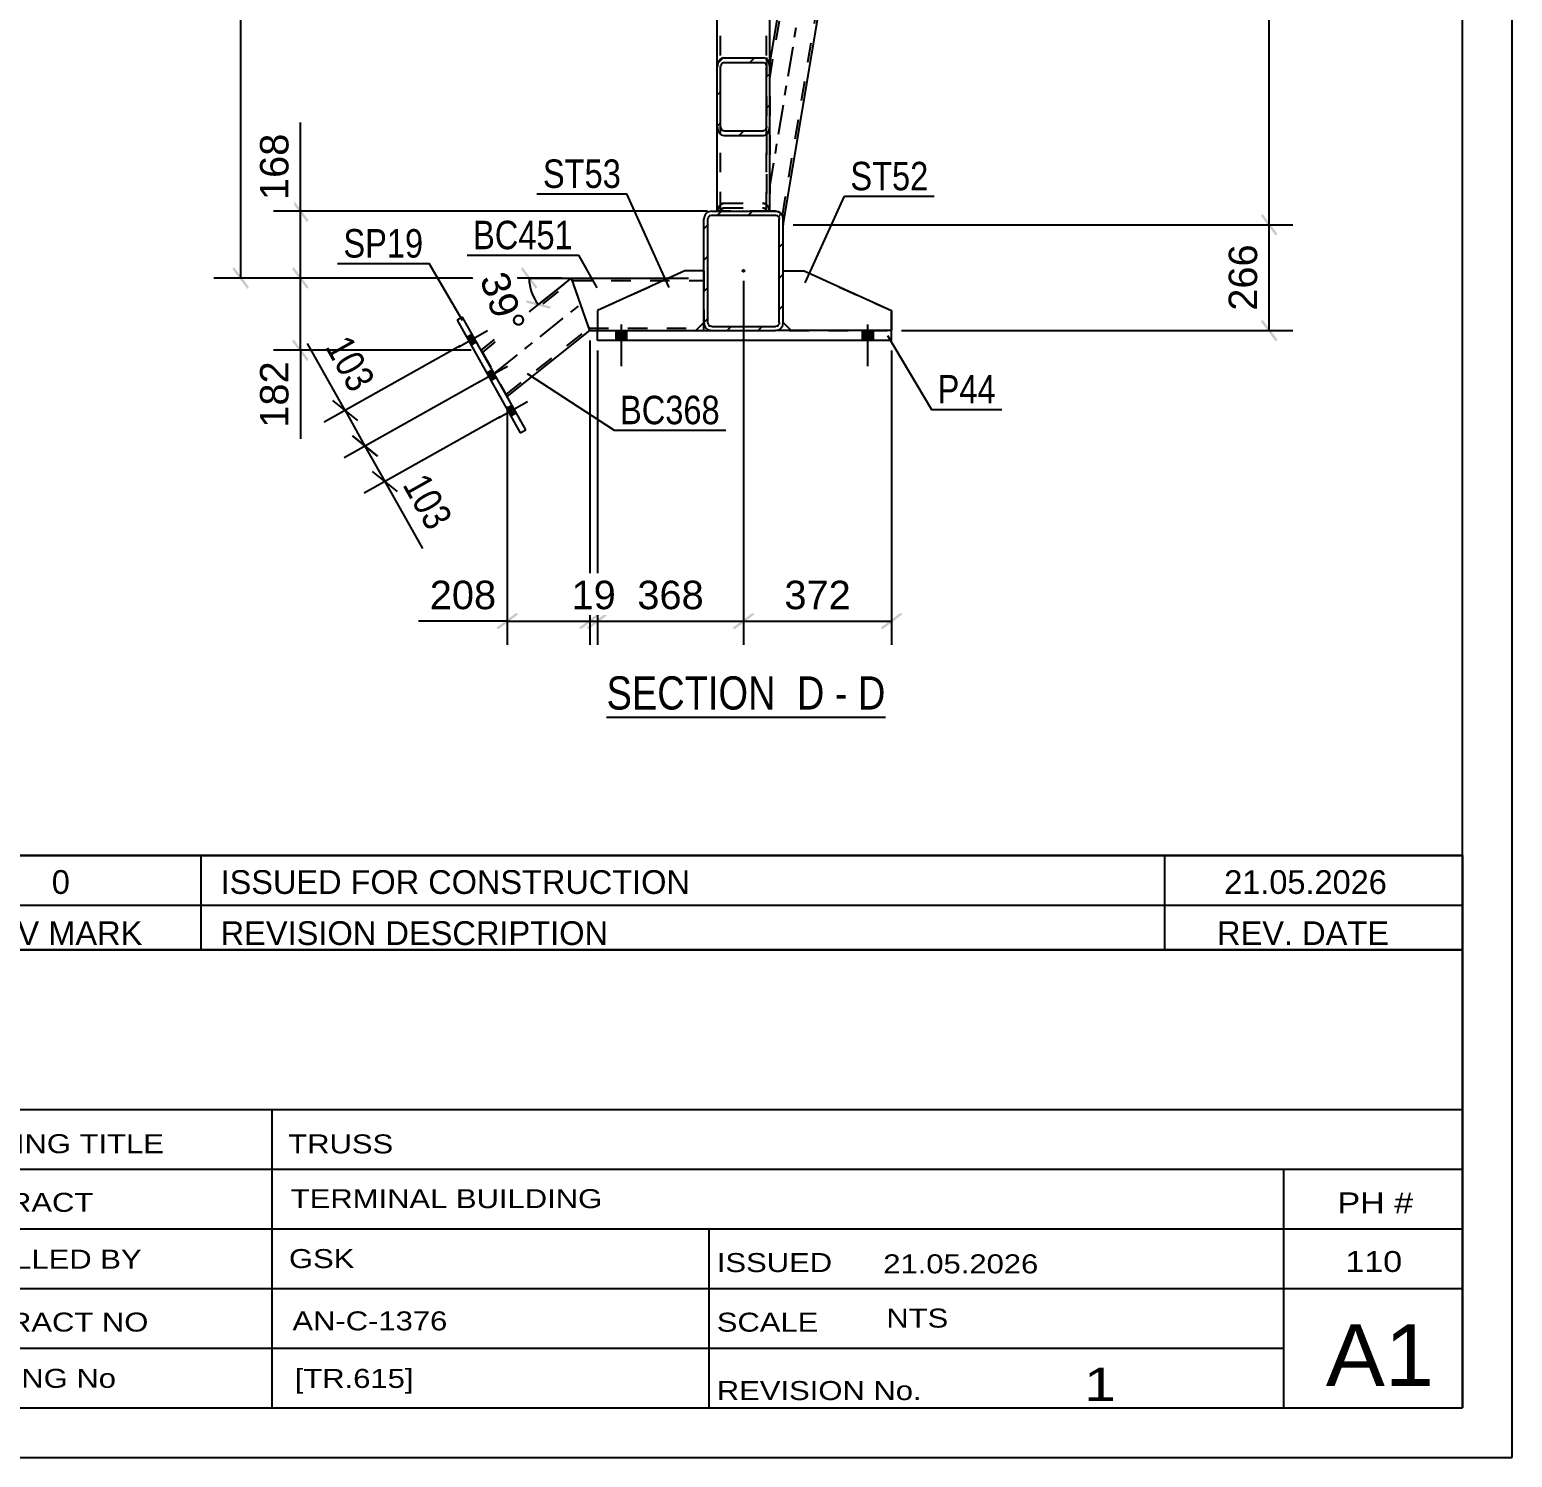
# Model space of a CAD drawing. Header units: millimetres. Extents: x -92 to 749, y -446 to 148.
# Drawn here: x 599.9 to 749.1, y -445.9 to -302.2 of the extents above; entities that cross this region are included whole.
import ezdxf

# ---------------------------------------------------------------- set-up
doc = ezdxf.new("R2010")
doc.units = ezdxf.units.MM
doc.linetypes.add('DXK_LINE_DOT2', pattern=[3.9198, 1.9599, -1.9599])
doc.linetypes.add('DXK_LINE_DOT3', pattern=[5.9187, 2.979, -0.9799, 0.9799, -0.9799])
doc.styles.add('Arial', font='ARIAL.TTF', dxfattribs={"height": 0.2})
doc.styles.add('Arial Narrow', font='ARIALN.TTF', dxfattribs={"height": 0.2})

# ---------------------------------------------------------------- blocks, each defined once
blk = doc.blocks.new('Unknown-122567614-1163')
at = {"color": 5, "linetype": 'Continuous'}
for p, q in [((749.14, -445.88), (749.14, 148.12)), ((744.14, -440.88), (744.14, 143.12)), ((-86.86, -440.88), (744.14, -440.88)), ((-91.86, -445.88), (749.14, -445.88))]:
    blk.add_line(p, q, dxfattribs=at)
blk = doc.blocks.new('Unknown-122567614-16 - 4011')
at = {"color": 6, "linetype": 'Continuous'}
blk.add_line((657.98, -371.38), (686.05, -371.38), dxfattribs=at)
at = {"color": 0, "linetype": 'Continuous'}
for points in [[(676.09, -370.63), (676.09, -367.13), (657.98, -367.13), (657.98, -370.63)], [(679.91, -370.63), (679.91, -367.13), (677.14, -367.13), (677.14, -370.63)], [(682.23, -370.63), (682.23, -367.13), (680.96, -367.13), (680.96, -370.63)], [(686.05, -370.63), (686.05, -367.13), (683.28, -367.13), (683.28, -370.63)]]:
    blk.add_wipeout(points, dxfattribs=at)
at = {"color": 7, "linetype": 'Continuous', "style": 'Arial Narrow'}
for s, p in [('SECTION ', (657.98, -370.63)), ('D', (677.14, -370.63)), ('D', (683.28, -370.63)), ('-', (680.96, -370.63))]:
    blk.add_text(s, height=3.34, dxfattribs=at).set_placement(p)
blk = doc.blocks.new('Part-122567614-4015 - 4011')
at = {"color": 7, "linetype": 'DXK_LINE_DOT2'}
for p, q in [((675.77, -331.69), (675.77, -326.49)), ((675.77, -326.49), (677.86, -326.49)), ((677.86, -326.49), (686.66, -330.49)), ((686.66, -330.49), (686.66, -332.49)), ((676.57, -332.49), (675.77, -331.69)), ((686.66, -332.49), (676.57, -332.49))]:
    blk.add_line(p, q, dxfattribs=at)
blk = doc.blocks.new('Part-122567614-4048 - 4011')
at = {"color": 7, "linetype": 'DXK_LINE_DOT2'}
for p, q in [((669.13, -204.89), (674.41, -204.89)), ((669.13, -219.38), (669.13, -204.89)), ((669.45, -320.49), (669.45, -204.89)), ((674.09, -320.49), (674.09, -204.89)), ((674.41, -219.38), (674.41, -204.89)), ((669.13, -320.49), (669.13, -306)), ((674.41, -320.49), (674.41, -306)), ((669.13, -320.49), (674.41, -320.49))]:
    blk.add_line(p, q, dxfattribs=at)
at = {"color": 2, "linetype": 'Continuous'}
for p, q in [((669.13, -306), (669.13, -219.38)), ((674.41, -306), (674.41, -219.38))]:
    blk.add_line(p, q, dxfattribs=at)
blk = doc.blocks.new('Part-122567614-4107 - 4011')
at = {"color": 2, "linetype": 'Continuous'}
for p, q in [((645.37, -334.48), (654.45, -327.22)), ((656.13, -332.02), (654.62, -327.7)), ((647.99, -339.14), (656.3, -332.5)), ((656.3, -332.5), (656.13, -332.02))]:
    blk.add_line(p, q, dxfattribs=at)
at = {"color": 7, "linetype": 'DXK_LINE_DOT2'}
for p, q in [((645.49, -334.69), (654.54, -327.46)), ((654.62, -327.7), (654.45, -327.22)), ((647.87, -338.93), (656.22, -332.26)), ((656.16, -332.11), (656.16, -332.09)), ((656.16, -332.11), (656.3, -332.5)), ((656.19, -332.19), (656.18, -332.17)), ((645.37, -334.48), (647.99, -339.14))]:
    blk.add_line(p, q, dxfattribs=at)
at = {"color": 7, "linetype": 'DXK_LINE_DOT3'}
blk.add_line((646.68, -336.81), (655.38, -329.86), dxfattribs=at)
blk = doc.blocks.new('Part-122567614-4057 - 4011')
at = {"color": 7, "linetype": 'DXK_LINE_DOT2'}
for p, q in [((675.68, -320.94), (698.06, -186.52)), ((674.41, -307.12), (694.26, -187.9)), ((674.41, -320.49), (674.41, -305.66)), ((674.97, -320.49), (674.41, -320.49)), ((675.28, -320.55), (674.97, -320.49)), ((674.97, -320.49), (675.28, -320.55)), ((675.28, -320.55), (674.97, -320.49)), ((674.97, -320.49), (675.28, -320.55)), ((675.48, -320.68), (675.28, -320.55)), ((675.28, -320.55), (675.48, -320.68)), ((675.48, -320.68), (675.28, -320.55)), ((675.28, -320.55), (675.48, -320.68)), ((675.48, -320.68), (675.54, -320.72)), ((675.54, -320.72), (675.71, -320.98)), ((675.71, -320.98), (675.77, -321.29)), ((675.77, -321.29), (675.77, -321.85))]:
    blk.add_line(p, q, dxfattribs=at)
at = {"color": 2, "linetype": 'Continuous'}
for p, q in [((675.77, -321.85), (698.32, -186.43)), ((698.32, -186.43), (694, -188)), ((674.41, -305.66), (694, -188))]:
    blk.add_line(p, q, dxfattribs=at)
at = {"color": 7, "linetype": 'DXK_LINE_DOT3'}
blk.add_line((696.16, -187.21), (674.41, -317.84), dxfattribs=at)
blk = doc.blocks.new('Bolt-122567614-4203 - 4011')
at = {"linetype": 'Continuous'}
blk.add_hatch(color=1, dxfattribs=at).paths.add_polyline_path([(683.72, -333.49), (684.8, -333.49), (684.8, -332.49), (683.72, -332.49)])
blk.add_hatch(color=1, dxfattribs=at).paths.add_polyline_path([(683.72, -333.49), (684.8, -333.49), (684.8, -332.49), (683.72, -332.49)])
blk.add_hatch(color=1, dxfattribs=at).paths.add_polyline_path([(683.72, -333.49), (684.8, -333.49), (684.8, -332.49), (683.72, -332.49)])
at = {"color": 1, "linetype": 'Continuous'}
for p, q in [((683.72, -332.49), (683.72, -333.49)), ((683.72, -332.49), (683.72, -333.49)), ((683.72, -332.49), (683.72, -333.49)), ((684.26, -331.89), (684.26, -336.09)), ((684.26, -331.89), (684.26, -336.09)), ((684.26, -331.89), (684.26, -336.09)), ((684.8, -332.49), (684.8, -333.49)), ((684.8, -332.49), (684.8, -333.49)), ((684.8, -332.49), (684.8, -333.49))]:
    blk.add_line(p, q, dxfattribs=at)
blk = doc.blocks.new('Part-122567614-4084 - 4011')
at = {"linetype": 'Continuous'}
h = blk.add_hatch(dxfattribs=at)
h.set_pattern_fill('', scale=0.7, style=0, pattern_type=0)
h.set_pattern_definition([(45, (669.1325, -311.9248), (-1.57154, 1.57154), [])])
h.paths.add_polyline_path([(669.13, -306), (669.13, -311.92), (669.18, -312.29), (669.32, -312.6), (669.53, -312.8), (669.77, -312.87), (673.77, -312.87), (674.02, -312.8), (674.23, -312.6), (674.36, -312.29), (674.41, -311.92), (674.41, -306), (674.36, -305.63), (674.23, -305.33), (674.02, -305.12), (673.77, -305.05), (669.77, -305.05), (669.53, -305.12), (669.32, -305.33), (669.18, -305.63)])
h.paths.add_polyline_path([(669.55, -305.66), (669.65, -305.56), (669.77, -305.52), (673.77, -305.52), (673.89, -305.56), (674, -305.66), (674.07, -305.82), (674.09, -306), (674.09, -311.92), (674.07, -312.11), (674, -312.26), (673.89, -312.36), (673.77, -312.4), (669.77, -312.4), (669.65, -312.36), (669.55, -312.26), (669.48, -312.11), (669.45, -311.92), (669.45, -306), (669.48, -305.82)])
at = {"color": 2, "linetype": 'Continuous'}
for p, q in [((669.18, -305.63), (669.13, -306)), ((669.45, -306), (669.48, -305.82)), ((669.77, -305.05), (669.53, -305.12)), ((669.65, -305.56), (669.77, -305.52)), ((669.77, -305.05), (673.77, -305.05)), ((669.77, -305.52), (673.77, -305.52)), ((674.02, -305.12), (673.77, -305.05)), ((673.77, -305.52), (673.89, -305.56)), ((674.07, -305.82), (674.09, -306)), ((674.41, -306), (674.36, -305.63)), ((669.13, -311.92), (669.13, -306)), ((669.45, -311.92), (669.45, -306)), ((674.09, -311.92), (674.09, -306)), ((674.41, -311.92), (674.41, -306)), ((669.13, -320.49), (669.13, -311.92)), ((669.13, -311.92), (669.18, -312.29)), ((669.48, -312.11), (669.45, -311.92)), ((669.53, -312.8), (669.77, -312.87)), ((669.77, -312.4), (669.65, -312.36)), ((669.77, -312.4), (673.77, -312.4)), ((669.77, -312.87), (673.77, -312.87)), ((673.89, -312.36), (673.77, -312.4)), ((673.77, -312.87), (674.02, -312.8)), ((674.09, -311.92), (674.07, -312.11)), ((674.36, -312.29), (674.41, -311.92)), ((674.41, -320.49), (674.41, -311.92))]:
    blk.add_line(p, q, dxfattribs=at)
at = {"color": 7, "linetype": 'DXK_LINE_DOT2'}
for p, q in [((669.13, -311.92), (669.13, -306)), ((669.45, -320.49), (669.45, -306)), ((674.09, -320.49), (674.09, -306)), ((674.41, -311.92), (674.41, -306)), ((674.41, -320.49), (669.13, -320.49)), ((669.15, -320.49), (669.18, -320.27)), ((669.45, -320.49), (669.47, -320.49)), ((669.48, -320.46), (669.47, -320.49)), ((669.53, -319.76), (669.77, -319.69)), ((669.77, -320.16), (669.65, -320.2)), ((669.77, -319.69), (673.77, -319.69)), ((669.77, -320.16), (673.77, -320.16)), ((673.77, -319.69), (674.02, -319.76)), ((673.89, -320.2), (673.77, -320.16)), ((674.07, -320.49), (674.07, -320.46)), ((674.36, -320.27), (674.39, -320.49))]:
    blk.add_line(p, q, dxfattribs=at)
at = {"color": 2, "linetype": 'Continuous'}
for centre, radius, start, end in [((670.02, -305.83), 0.863, 124.9769, 167.0015), ((669.9, -305.91), 0.432, 124.9769, 167.0015), ((673.65, -305.91), 0.432, 12.9985, 55.0231), ((673.52, -305.83), 0.863, 12.9985, 55.0231), ((670.02, -312.09), 0.863, 192.9985, 235.0231), ((669.9, -312.01), 0.432, 192.9985, 235.0231), ((673.65, -312.01), 0.432, 304.9769, 347.0015), ((673.52, -312.09), 0.863, 304.9769, 347.0015)]:
    blk.add_arc(centre, radius, start, end, dxfattribs=at)
at = {"color": 7, "linetype": 'DXK_LINE_DOT2'}
for centre, radius, start, end in [((670.02, -320.47), 0.863, 124.9769, 167.0015), ((669.9, -320.55), 0.432, 124.9769, 167.0015), ((673.65, -320.55), 0.432, 12.9985, 55.0231), ((673.52, -320.47), 0.863, 12.9985, 55.0231)]:
    blk.add_arc(centre, radius, start, end, dxfattribs=at)
blk = doc.blocks.new('Part-122567614-4231 - 4011')
at = {"color": 7, "linetype": 'DXK_LINE_DOT2'}
for p, q in [((675.77, -331.69), (675.77, -326.49)), ((675.77, -326.49), (677.86, -326.49)), ((677.86, -326.49), (686.66, -330.49)), ((686.66, -330.49), (686.66, -332.49)), ((676.57, -332.49), (675.77, -331.69)), ((686.66, -332.49), (676.57, -332.49))]:
    blk.add_line(p, q, dxfattribs=at)
blk = doc.blocks.new('Part-122567614-4109 - 4011')
at = {"color": 7, "linetype": 'DXK_LINE_DOT2'}
for p, q in [((669.13, -320.49), (669.13, -305.01)), ((669.45, -320.49), (669.45, -305.01)), ((674.09, -305.01), (674.09, -320.49)), ((674.41, -305.01), (674.41, -320.49)), ((669.13, -320.49), (674.41, -320.49)), ((669.18, -320.27), (669.15, -320.49)), ((669.47, -320.49), (669.48, -320.46)), ((669.65, -319.72), (669.53, -319.76)), ((669.77, -319.69), (669.65, -319.72)), ((669.65, -320.2), (669.77, -320.16)), ((669.77, -319.69), (673.77, -319.69)), ((669.77, -320.16), (673.77, -320.16)), ((674, -319.76), (673.77, -319.69)), ((673.77, -320.16), (673.89, -320.2)), ((674.02, -319.76), (674, -319.76)), ((674.07, -320.46), (674.07, -320.49)), ((674.09, -320.49), (674.07, -320.49)), ((674.39, -320.49), (674.36, -320.27))]:
    blk.add_line(p, q, dxfattribs=at)
for centre, radius, start, end in [((670.02, -320.47), 0.863, 124.9769, 167.0015), ((669.9, -320.55), 0.432, 124.9769, 167.0015), ((673.65, -320.55), 0.432, 12.9985, 55.0231), ((673.52, -320.47), 0.863, 12.9985, 55.0231)]:
    blk.add_arc(centre, radius, start, end, dxfattribs=at)
blk = doc.blocks.new('Part-122567614-4140 - 4011')
at = {"color": 2, "linetype": 'Continuous'}
for p, q in [((654.45, -327.21), (664.28, -327.21)), ((656.13, -332.01), (654.45, -327.21)), ((656.3, -332.49), (657.06, -332.49)), ((667.77, -332.01), (667.77, -331.69)), ((667.77, -332.49), (667.77, -332.01))]:
    blk.add_line(p, q, dxfattribs=at)
at = {"color": 7, "linetype": 'DXK_LINE_DOT2'}
for p, q in [((654.53, -327.45), (667.77, -327.45)), ((664.28, -327.21), (667.77, -327.21)), ((667.77, -331.69), (667.77, -327.21)), ((667.77, -327.47), (667.77, -327.45)), ((656.3, -332.49), (656.13, -332.01)), ((656.21, -332.25), (667.77, -332.25)), ((656.28, -332.45), (656.25, -332.35)), ((656.29, -332.46), (656.28, -332.45)), ((656.3, -332.49), (656.29, -332.46)), ((657.06, -332.49), (667.77, -332.49)), ((667.77, -332.45), (667.77, -332.35)), ((667.77, -332.49), (667.77, -332.45))]:
    blk.add_line(p, q, dxfattribs=at)
blk = doc.blocks.new('Part-122567614-4215 - 4011')
at = {"color": 7, "linetype": 'DXK_LINE_DOT2'}
for p, q in [((665.86, -326.49), (657.06, -330.49)), ((667.77, -326.49), (665.86, -326.49)), ((667.77, -331.69), (667.77, -326.49)), ((657.06, -330.49), (657.06, -332.49)), ((657.06, -332.49), (666.97, -332.49)), ((666.97, -332.49), (667.77, -331.69))]:
    blk.add_line(p, q, dxfattribs=at)
blk = doc.blocks.new('Part-122567614-4155 - 4011')
at = {"color": 2, "linetype": 'Continuous'}
for p, q in [((657.06, -333.49), (657.06, -332.49)), ((657.06, -332.49), (668.57, -332.49)), ((686.66, -332.49), (674.97, -332.49)), ((686.66, -333.49), (686.66, -332.49)), ((686.66, -333.49), (657.06, -333.49))]:
    blk.add_line(p, q, dxfattribs=at)
at = {"color": 7, "linetype": 'DXK_LINE_DOT2'}
for q in [(686.66, -332.49), (674.97, -332.49)]:
    blk.add_line((668.57, -332.49), q, dxfattribs=at)
blk = doc.blocks.new('Part-122567614-4165 - 4011')
at = {"color": 2, "linetype": 'Continuous'}
for p, q in [((643.5, -331.14), (642.94, -331.46)), ((649.86, -342.48), (643.5, -331.14)), ((642.94, -331.46), (649.3, -342.79)), ((649.3, -342.79), (649.86, -342.48))]:
    blk.add_line(p, q, dxfattribs=at)
blk = doc.blocks.new('Part-122567614-4190 - 4011')
at = {"linetype": 'Continuous'}
h = blk.add_hatch(dxfattribs=at)
h.set_pattern_fill('', scale=0.7, style=0, pattern_type=0)
h.set_pattern_definition([(45, (667.7725, -331.6883), (-1.57154, 1.57154), [])])
h.paths.add_polyline_path([(667.77, -321.29), (667.77, -331.69), (667.83, -331.99), (668.01, -332.25), (668.27, -332.43), (668.57, -332.49), (674.97, -332.49), (675.28, -332.43), (675.54, -332.25), (675.71, -331.99), (675.77, -331.69), (675.77, -321.29), (675.71, -320.98), (675.54, -320.72), (675.28, -320.55), (674.97, -320.49), (668.57, -320.49), (668.27, -320.55), (668.01, -320.72), (667.83, -320.98)])
h.paths.add_polyline_path([(668.29, -321.01), (668.42, -320.92), (668.57, -320.89), (674.97, -320.89), (675.13, -320.92), (675.26, -321.01), (675.34, -321.14), (675.37, -321.29), (675.37, -331.69), (675.34, -331.84), (675.26, -331.97), (675.13, -332.06), (674.97, -332.09), (668.57, -332.09), (668.42, -332.06), (668.29, -331.97), (668.2, -331.84), (668.17, -331.69), (668.17, -321.29), (668.2, -321.14)])
blk.add_hatch(color=30, dxfattribs=at).paths.add_polyline_path([(671.77, -326.59, -1), (671.77, -326.39, -1)])
at = {"color": 2, "linetype": 'Continuous'}
for p, q in [((668.57, -320.49), (668.27, -320.55)), ((668.57, -320.49), (674.97, -320.49)), ((675.28, -320.55), (674.97, -320.49)), ((667.83, -320.98), (667.77, -321.29)), ((667.77, -331.69), (667.77, -321.29)), ((668.17, -321.29), (668.2, -321.14)), ((668.17, -331.69), (668.17, -321.29)), ((668.42, -320.92), (668.57, -320.89)), ((668.57, -320.89), (674.97, -320.89)), ((674.97, -320.89), (675.13, -320.92)), ((675.34, -321.14), (675.37, -321.29)), ((675.37, -331.69), (675.37, -321.29)), ((675.77, -321.29), (675.71, -320.98)), ((675.77, -331.69), (675.77, -321.29)), ((667.77, -331.69), (667.83, -331.99)), ((668.2, -331.84), (668.17, -331.69)), ((668.27, -332.43), (668.57, -332.49)), ((668.57, -332.09), (668.42, -332.06)), ((668.57, -332.09), (674.97, -332.09)), ((668.57, -332.49), (674.97, -332.49)), ((675.13, -332.06), (674.97, -332.09)), ((674.97, -332.49), (675.28, -332.43)), ((675.37, -331.69), (675.34, -331.84)), ((675.71, -331.99), (675.77, -331.69))]:
    blk.add_line(p, q, dxfattribs=at)
at = {"color": 7, "linetype": 'DXK_LINE_DOT3'}
blk.add_line((671.77, -326.49), (671.77, -326.49), dxfattribs=at)
at = {"color": 30, "linetype": 'DXK_LINE_DOT3'}
blk.add_line((671.77, -326.49), (671.77, -326.49), dxfattribs=at)
at = {"color": 30, "linetype": 'Continuous'}
blk.add_circle((671.77, -326.49), 0.1, dxfattribs=at)
at = {"color": 2, "linetype": 'Continuous'}
for centre, radius, start, end in [((668.57, -321.29), 0.8, 112.5, 157.5), ((674.97, -321.29), 0.8, 22.5, 67.5), ((668.57, -321.29), 0.4, 112.5, 157.5), ((674.97, -321.29), 0.4, 22.5, 67.5), ((668.57, -331.69), 0.8, 202.5, 247.5), ((668.57, -331.69), 0.4, 202.5, 247.5), ((674.97, -331.69), 0.4, 292.5, 337.5), ((674.97, -331.69), 0.8, 292.5, 337.5)]:
    blk.add_arc(centre, radius, start, end, dxfattribs=at)
blk = doc.blocks.new('Bolt-122567614-4205 - 4011')
at = {"linetype": 'Continuous'}
for points in [[(643.9, -333.16), (644.33, -333.93), (644.89, -333.62), (644.46, -332.85)], [(643.9, -333.16), (644.33, -333.93), (644.89, -333.62), (644.46, -332.85)], [(643.9, -333.16), (644.33, -333.93), (644.89, -333.62), (644.46, -332.85)], [(645.91, -336.74), (646.34, -337.51), (646.89, -337.19), (646.46, -336.43)], [(645.91, -336.74), (646.34, -337.51), (646.89, -337.19), (646.46, -336.43)], [(647.91, -340.31), (648.34, -341.08), (648.9, -340.77), (648.47, -340)], [(647.91, -340.31), (648.34, -341.08), (648.9, -340.77), (648.47, -340)], [(647.91, -340.31), (648.34, -341.08), (648.9, -340.77), (648.47, -340)]]:
    blk.add_hatch(color=1, dxfattribs=at).paths.add_polyline_path(points)
at = {"color": 1, "linetype": 'Continuous'}
for p, q in [((643.1, -334.12), (646, -332.49)), ((643.1, -334.12), (646, -332.49)), ((643.1, -334.12), (646, -332.49)), ((643.9, -333.16), (644.46, -332.85)), ((643.9, -333.16), (644.46, -332.85)), ((643.9, -333.16), (644.46, -332.85)), ((644.33, -333.93), (644.89, -333.62)), ((644.33, -333.93), (644.89, -333.62)), ((644.33, -333.93), (644.89, -333.62)), ((645.11, -337.69), (648, -336.07)), ((645.11, -337.69), (648, -336.07)), ((645.91, -336.74), (646.46, -336.43)), ((645.91, -336.74), (646.46, -336.43)), ((646.34, -337.51), (646.89, -337.19)), ((646.34, -337.51), (646.89, -337.19)), ((647.12, -341.27), (650.01, -339.64)), ((647.12, -341.27), (650.01, -339.64)), ((647.12, -341.27), (650.01, -339.64)), ((647.91, -340.31), (648.47, -340)), ((647.91, -340.31), (648.47, -340)), ((647.91, -340.31), (648.47, -340)), ((648.34, -341.08), (648.9, -340.77)), ((648.34, -341.08), (648.9, -340.77)), ((648.34, -341.08), (648.9, -340.77))]:
    blk.add_line(p, q, dxfattribs=at)
blk = doc.blocks.new('Bolt-122567614-4207 - 4011')
at = {"linetype": 'Continuous'}
blk.add_hatch(color=1, dxfattribs=at).paths.add_polyline_path([(658.92, -333.49), (660, -333.49), (660, -332.49), (658.92, -332.49)])
blk.add_hatch(color=1, dxfattribs=at).paths.add_polyline_path([(658.92, -333.49), (660, -333.49), (660, -332.49), (658.92, -332.49)])
blk.add_hatch(color=1, dxfattribs=at).paths.add_polyline_path([(658.92, -333.49), (660, -333.49), (660, -332.49), (658.92, -332.49)])
at = {"color": 1, "linetype": 'Continuous'}
for p, q in [((658.92, -332.49), (658.92, -333.49)), ((658.92, -332.49), (658.92, -333.49)), ((658.92, -332.49), (658.92, -333.49)), ((659.46, -331.89), (659.46, -336.09)), ((659.46, -331.89), (659.46, -336.09)), ((659.46, -331.89), (659.46, -336.09)), ((660, -332.49), (660, -333.49)), ((660, -332.49), (660, -333.49)), ((660, -332.49), (660, -333.49))]:
    blk.add_line(p, q, dxfattribs=at)
blk = doc.blocks.new('Part-122567614-4214 - 4011')
at = {"color": 7, "linetype": 'DXK_LINE_DOT2'}
for p, q in [((665.86, -326.49), (657.06, -330.49)), ((667.77, -326.49), (665.86, -326.49)), ((667.77, -331.69), (667.77, -326.49)), ((657.06, -330.49), (657.06, -332.49)), ((657.06, -332.49), (666.97, -332.49)), ((666.97, -332.49), (667.77, -331.69))]:
    blk.add_line(p, q, dxfattribs=at)
blk = doc.blocks.new('Part-122567614-4230 - 4011')
at = {"color": 2, "linetype": 'Continuous'}
for p, q in [((665.86, -326.49), (657.06, -330.49)), ((667.77, -326.49), (665.86, -326.49)), ((657.06, -330.49), (657.06, -332.49)), ((667.77, -331.69), (666.97, -332.49))]:
    blk.add_line(p, q, dxfattribs=at)
at = {"color": 7, "linetype": 'DXK_LINE_DOT2'}
for p, q in [((667.77, -326.49), (667.77, -331.69)), ((657.06, -332.49), (666.97, -332.49))]:
    blk.add_line(p, q, dxfattribs=at)
blk = doc.blocks.new('Part-122567614-4232 - 4011')
at = {"color": 2, "linetype": 'Continuous'}
for p, q in [((675.77, -326.49), (677.86, -326.49)), ((677.86, -326.49), (686.66, -330.49)), ((686.66, -332.49), (686.66, -330.49)), ((676.57, -332.49), (675.77, -331.69))]:
    blk.add_line(p, q, dxfattribs=at)
at = {"color": 7, "linetype": 'DXK_LINE_DOT2'}
for p, q in [((675.77, -331.69), (675.77, -326.49)), ((686.66, -332.49), (676.57, -332.49))]:
    blk.add_line(p, q, dxfattribs=at)
blk = doc.blocks.new('Part-122567614-4233 - 4011')
at = {"color": 7, "linetype": 'DXK_LINE_DOT2'}
for p, q in [((675.77, -331.69), (675.77, -326.49)), ((675.77, -326.49), (677.86, -326.49)), ((677.86, -326.49), (686.66, -330.49)), ((686.66, -330.49), (686.66, -332.49)), ((676.57, -332.49), (675.77, -331.69)), ((686.66, -332.49), (676.57, -332.49))]:
    blk.add_line(p, q, dxfattribs=at)
blk = doc.blocks.new('StraightDimension-122567614-4260 - 4011')
at = {"color": 7, "linetype": 'Continuous'}
for p, q in [((643.24, -334.04), (629.57, -341.72)), ((645.25, -337.61), (631.57, -345.29)), ((630.4, -339.53), (632.92, -341.55)), ((631.66, -340.54), (633.67, -344.12)), ((634.93, -345.13), (632.41, -343.1))]:
    blk.add_line(p, q, dxfattribs=at)
at = {"color": 0}
blk.add_wipeout([(632.06, -339.72), (635.72, -337.66), (632.45, -331.83), (628.78, -333.89)], dxfattribs=at)
at = {"color": 7, "linetype": 'Continuous'}
blk.add_line((631.66, -340.54), (627.87, -333.8), dxfattribs=at)
blk.add_line((631.66, -340.54), (627.87, -333.8), dxfattribs=at)
at = {"color": 3, "style": 'Arial Narrow'}
blk.add_text('103', height=2.863, rotation=-60.6877, dxfattribs=at).set_placement((629.6, -334.12))
blk = doc.blocks.new('StraightDimension-122567614-4273 - 4011')
at = {"color": 7, "linetype": 'Continuous'}
for p, q in [((645.25, -337.61), (631.57, -345.29)), ((647.26, -341.19), (633.58, -348.87)), ((632.41, -343.1), (634.93, -345.13)), ((633.67, -344.12), (635.67, -347.69)), ((636.93, -348.7), (634.42, -346.68))]:
    blk.add_line(p, q, dxfattribs=at)
at = {"color": 0}
blk.add_wipeout([(639.86, -353.61), (643.52, -351.55), (640.25, -345.73), (636.59, -347.78)], dxfattribs=at)
at = {"color": 7, "linetype": 'Continuous'}
blk.add_line((635.67, -347.69), (639.46, -354.43), dxfattribs=at)
blk.add_line((635.67, -347.69), (639.46, -354.43), dxfattribs=at)
at = {"color": 3, "style": 'Arial Narrow'}
blk.add_text('103', height=2.863, rotation=-60.6877, dxfattribs=at).set_placement((637.4, -348.01))
blk = doc.blocks.new('StraightDimension-122567614-19556 - 4011')
at = {"linetype": 'Continuous'}
for points in [[(648.89, -360.9), (649.09, -361.05), (647.09, -362.55), (646.89, -362.4)], [(655.4, -362.55), (655.2, -362.4), (657.2, -360.9), (657.4, -361.05)]]:
    blk.add_hatch(color=7, dxfattribs=at).paths.add_polyline_path(points)
at = {"color": 7, "linetype": 'Continuous'}
for p, q in [((656.3, -333.5), (656.3, -364.13)), ((647.99, -340.14), (647.99, -364.13)), ((647.99, -361.73), (656.3, -361.73))]:
    blk.add_line(p, q, dxfattribs=at)
at = {"color": 0}
blk.add_wipeout([(647.46, -361.13), (647.46, -356.93), (639.59, -356.93), (639.59, -361.13)], dxfattribs=at)
at = {"color": 7, "linetype": 'Continuous'}
blk.add_line((647.99, -361.73), (639.07, -361.73), dxfattribs=at)
blk.add_line((647.99, -361.73), (639.07, -361.73), dxfattribs=at)
at = {"color": 3, "style": 'Arial'}
blk.add_text('208', height=2.865, dxfattribs=at).set_placement((640.19, -360.53))
blk = doc.blocks.new('StraightDimension-122567614-19554 - 4011')
at = {"linetype": 'Continuous'}
for points in [[(656.16, -362.55), (655.96, -362.4), (657.96, -360.9), (658.16, -361.05)], [(672.67, -360.9), (672.87, -361.05), (670.87, -362.55), (670.67, -362.4)]]:
    blk.add_hatch(color=7, dxfattribs=at).paths.add_polyline_path(points)
at = {"color": 7, "linetype": 'Continuous'}
for p, q in [((671.77, -327.49), (671.77, -364.13)), ((657.06, -334.49), (657.06, -364.13)), ((657.06, -361.73), (671.77, -361.73))]:
    blk.add_line(p, q, dxfattribs=at)
at = {"color": 0}
blk.add_wipeout([(668.35, -361.13), (668.35, -356.93), (660.48, -356.93), (660.48, -361.13)], dxfattribs=at)
at = {"color": 3, "style": 'Arial'}
blk.add_text('368', height=2.865, dxfattribs=at).set_placement((661.08, -360.53))
blk = doc.blocks.new('StraightDimension-122567614-18517 - 4011')
at = {"linetype": 'Continuous'}
for points in [[(723.84, -191.99), (723.99, -191.79), (725.49, -193.79), (725.34, -193.99)], [(725.49, -322.75), (725.34, -322.95), (723.84, -320.95), (723.99, -320.75)]]:
    blk.add_hatch(color=7, dxfattribs=at).paths.add_polyline_path(points)
at = {"color": 7, "linetype": 'Continuous'}
for p, q in [((672.92, -192.89), (727.06, -192.89)), ((724.66, -321.85), (724.66, -192.89)), ((676.77, -321.85), (727.06, -321.85))]:
    blk.add_line(p, q, dxfattribs=at)
at = {"color": 0}
blk.add_wipeout([(724.06, -252.32), (719.86, -252.32), (719.86, -262.42), (724.06, -262.42)], dxfattribs=at)
at = {"color": 3, "style": 'Arial'}
blk.add_text('3224', height=2.865, rotation=90.0002, dxfattribs=at).set_placement((723.46, -261.82))
blk = doc.blocks.new('StraightDimension-122567614-18518 - 4011')
at = {"linetype": 'Continuous'}
for points in [[(723.84, -320.95), (723.99, -320.75), (725.49, -322.75), (725.34, -322.95)], [(725.49, -333.39), (725.34, -333.59), (723.84, -331.59), (723.99, -331.39)]]:
    blk.add_hatch(color=7, dxfattribs=at).paths.add_polyline_path(points)
at = {"color": 7, "linetype": 'Continuous'}
for p, q in [((676.77, -321.85), (727.06, -321.85)), ((724.66, -332.49), (724.66, -321.85)), ((687.66, -332.49), (727.06, -332.49))]:
    blk.add_line(p, q, dxfattribs=at)
at = {"color": 0}
blk.add_wipeout([(724.06, -323.23), (719.86, -323.23), (719.86, -331.1), (724.06, -331.1)], dxfattribs=at)
at = {"color": 3, "style": 'Arial'}
blk.add_text('266', height=2.865, rotation=90.0002, dxfattribs=at).set_placement((723.46, -330.5))
blk = doc.blocks.new('StraightDimension-122567614-18565 - 4011')
at = {"linetype": 'Continuous'}
for points in [[(627.99, -321.39), (627.84, -321.59), (626.34, -319.59), (626.49, -319.39)], [(626.34, -326.31), (626.49, -326.11), (627.99, -328.11), (627.84, -328.31)]]:
    blk.add_hatch(color=7, dxfattribs=at).paths.add_polyline_path(points)
at = {"color": 7, "linetype": 'Continuous'}
for p, q in [((668.13, -320.49), (624.47, -320.49)), ((627.17, -327.21), (627.17, -320.49)), ((653.45, -327.21), (624.47, -327.21))]:
    blk.add_line(p, q, dxfattribs=at)
at = {"color": 0}
blk.add_wipeout([(626.57, -312.09), (622.37, -312.09), (622.37, -319.96), (626.57, -319.96)], dxfattribs=at)
at = {"color": 7, "linetype": 'Continuous'}
blk.add_line((627.17, -320.49), (627.17, -311.57), dxfattribs=at)
blk.add_line((627.17, -320.49), (627.17, -311.57), dxfattribs=at)
at = {"color": 3, "style": 'Arial'}
blk.add_text('168', height=2.865, rotation=90.0002, dxfattribs=at).set_placement((625.97, -319.36))
blk = doc.blocks.new('StraightDimension-122567614-18566 - 4011')
at = {"linetype": 'Continuous'}
for points in [[(627.99, -328.11), (627.84, -328.31), (626.34, -326.31), (626.49, -326.11)], [(626.34, -333.58), (626.49, -333.38), (627.99, -335.38), (627.84, -335.58)]]:
    blk.add_hatch(color=7, dxfattribs=at).paths.add_polyline_path(points)
at = {"color": 7, "linetype": 'Continuous'}
for p, q in [((653.45, -327.21), (624.47, -327.21)), ((627.17, -334.48), (627.17, -327.21)), ((644.37, -334.48), (624.47, -334.48))]:
    blk.add_line(p, q, dxfattribs=at)
at = {"color": 0}
blk.add_wipeout([(626.57, -335), (622.37, -335), (622.37, -342.87), (626.57, -342.87)], dxfattribs=at)
at = {"color": 7, "linetype": 'Continuous'}
blk.add_line((627.17, -334.48), (627.17, -343.4), dxfattribs=at)
blk.add_line((627.17, -334.48), (627.17, -343.4), dxfattribs=at)
at = {"color": 3, "style": 'Arial'}
blk.add_text('182', height=2.865, rotation=90.0002, dxfattribs=at).set_placement((625.97, -342.27))
blk = doc.blocks.new('StraightDimension-122567614-19491 - 4011')
at = {"linetype": 'Continuous'}
for points in [[(620.34, -196.49), (620.49, -196.29), (621.99, -198.29), (621.84, -198.49)], [(621.99, -328.11), (621.84, -328.31), (620.34, -326.31), (620.49, -326.11)]]:
    blk.add_hatch(color=7, dxfattribs=at).paths.add_polyline_path(points)
at = {"color": 7, "linetype": 'Continuous'}
for p, q in [((655.5, -197.39), (618.46, -197.39)), ((621.16, -327.21), (621.16, -197.39)), ((653.45, -327.21), (618.46, -327.21))]:
    blk.add_line(p, q, dxfattribs=at)
at = {"color": 0}
blk.add_wipeout([(620.56, -257.25), (616.36, -257.25), (616.36, -267.35), (620.56, -267.35)], dxfattribs=at)
at = {"color": 3, "style": 'Arial'}
blk.add_text('3245', height=2.865, rotation=90.0002, dxfattribs=at).set_placement((619.96, -266.75))
blk = doc.blocks.new('AngleDimension-122567614-19531 - 4011')
at = {"linetype": 'Continuous'}
for points in [[(651.02, -328.12), (650.87, -328.32), (649.37, -326.32), (649.52, -326.12)], [(649.92, -329.69), (649.91, -329.44), (652.33, -330.06), (652.34, -330.31)]]:
    blk.add_hatch(color=7, dxfattribs=at).paths.add_polyline_path(points)
at = {"color": 7, "linetype": 'Continuous'}
for p, q in [((650.2, -327.22), (654.45, -327.22)), ((651.13, -329.88), (654.45, -327.22)), ((653.67, -327.84), (651.13, -329.88))]:
    blk.add_line(p, q, dxfattribs=at)
blk.add_arc((654.45, -327.22), 4.26, 180, 218.6282, dxfattribs=at)
at = {"color": 0}
blk.add_wipeout([(646.82, -333.73), (650.79, -332.34), (648.39, -325.5), (644.42, -326.89)], dxfattribs=at)
at = {"color": 3, "style": 'Arial'}
blk.add_text('39°', height=2.865, rotation=-70.6858, dxfattribs=at).set_placement((645.19, -327.26))
blk = doc.blocks.new('StraightDimension-122567614-19553 - 4011')
at = {"linetype": 'Continuous'}
for points in [[(670.87, -362.55), (670.67, -362.4), (672.67, -360.9), (672.87, -361.05)], [(687.56, -360.9), (687.76, -361.05), (685.76, -362.55), (685.56, -362.4)]]:
    blk.add_hatch(color=7, dxfattribs=at).paths.add_polyline_path(points)
at = {"color": 7, "linetype": 'Continuous'}
for p, q in [((671.77, -327.49), (671.77, -364.13)), ((686.66, -334.49), (686.66, -364.13)), ((671.77, -361.73), (686.66, -361.73))]:
    blk.add_line(p, q, dxfattribs=at)
at = {"color": 0}
blk.add_wipeout([(683.15, -361.13), (683.15, -356.93), (675.28, -356.93), (675.28, -361.13)], dxfattribs=at)
at = {"color": 3, "style": 'Arial'}
blk.add_text('372', height=2.865, dxfattribs=at).set_placement((675.88, -360.53))
blk = doc.blocks.new('StraightDimension-122567614-19555 - 4011')
at = {"linetype": 'Continuous'}
for points in [[(657.2, -360.9), (657.4, -361.05), (655.4, -362.55), (655.2, -362.4)], [(656.16, -362.55), (655.96, -362.4), (657.96, -360.9), (658.16, -361.05)]]:
    blk.add_hatch(color=7, dxfattribs=at).paths.add_polyline_path(points)
at = {"color": 7, "linetype": 'Continuous'}
for p, q in [((656.3, -333.5), (656.3, -364.13)), ((657.06, -334.49), (657.06, -364.13)), ((656.3, -361.73), (657.06, -361.73))]:
    blk.add_line(p, q, dxfattribs=at)
at = {"color": 0}
blk.add_wipeout([(659.51, -361.13), (659.51, -356.93), (653.86, -356.93), (653.86, -361.13)], dxfattribs=at)
at = {"color": 3, "style": 'Arial'}
blk.add_text('19', height=2.865, dxfattribs=at).set_placement((654.46, -360.53))
blk = doc.blocks.new('Unknown-122567614-20807')
at = {"color": 7, "linetype": 'Continuous'}
for p, q in [((584.14, -394.82), (744.14, -394.82)), ((744.14, -394.88), (744.14, -440.88)), ((584.14, -410.88), (744.14, -410.88)), ((624.28, -410.88), (624.28, -440.88)), ((584.14, -416.88), (744.14, -416.88)), ((726.14, -440.82), (726.14, -416.82)), ((584.14, -422.88), (744.14, -422.88)), ((668.28, -422.88), (668.28, -440.88)), ((584.14, -428.88), (744.14, -428.88)), ((584.14, -434.88), (726.14, -434.88)), ((584.14, -440.88), (744.14, -440.88))]:
    blk.add_line(p, q, dxfattribs=at)
at = {"color": 7, "style": 'Arial Narrow'}
for s, height, width, p in [('DRAWING TITLE', 1.9089, 1.425378, (589.02, -415.27)), ('TRUSS', 1.909, 1.425378, (625.95, -415.29)), ('CONTRACT', 1.909, 1.425378, (589.02, -421.17)), ('TERMINAL BUILDING', 1.9089, 1.425378, (626.2, -420.8)), ('MODELLED BY', 1.9089, 1.425378, (589.02, -426.89)), ('GSK', 1.909, 1.425378, (626.02, -426.83)), ('ISSUED', 1.909, 1.425378, (669.08, -427.23)), ('21.05.2026', 1.909, 1.425378, (685.83, -427.36)), ('AN-C-1376', 1.909, 1.425378, (626.37, -433.1)), ('CONTRACT NO', 1.9089, 1.425378, (589.02, -433.22)), ('SCALE', 1.909, 1.425378, (669.08, -433.23)), ('A1', 6.204, 1.25, (730.38, -438.68)), ('DRAWING No', 1.909, 1.425378, (588.7, -438.88)), ('[TR.615]', 1.909, 1.425378, (626.6, -438.89)), ('1', 3.34, 1.5, (706.05, -440.2)), ('REVISION No.', 1.9089, 1.425378, (669.08, -440.11))]:
    blk.add_text(s, height=height, dxfattribs=dict(at, width=width)).set_placement(p)
at = {"color": 7, "linetype": 'Continuous', "style": 'Arial Narrow'}
for s, height, width, p in [('PH #', 2.1, 1.42538, (731.54, -421.32)), ('110', 2.1, 1.42538, (732.33, -427.22)), ('NTS', 1.909, 1.425378, (686.14, -432.82))]:
    blk.add_text(s, height=height, dxfattribs=dict(at, width=width)).set_placement(p)
blk = doc.blocks.new('Unknown-122567614-20810')
at = {"color": 7, "linetype": 'Continuous'}
for p, q in [((584.14, -385.32), (744.14, -385.32)), ((744.14, -385.32), (584.14, -385.32)), ((617.14, -385.32), (617.14, -390.32)), ((714.14, -385.32), (714.14, -390.32)), ((744.14, -385.32), (744.14, -390.32)), ((584.14, -390.32), (744.14, -390.32)), ((584.14, -390.32), (744.14, -390.32)), ((617.14, -390.32), (617.14, -394.82)), ((714.14, -390.32), (714.14, -394.82)), ((744.14, -390.32), (744.14, -394.82)), ((744.14, -394.82), (584.14, -394.82))]:
    blk.add_line(p, q, dxfattribs=at)
at = {"color": 7, "linetype": 'Continuous', "style": 'Arial Narrow'}
for s, height, width, p in [('0', 2.39, 1.196471, (602.15, -389.18)), ('ISSUED FOR CONSTRUCTION', 2.3861, 1.196471, (619.14, -389.18)), ('21.05.2026', 2.386, 1.196471, (720.14, -389.18)), ('REV MARK', 2.386, 1.2, (594.14, -394.32)), ('REVISION DESCRIPTION', 2.3861, 1.2, (619.14, -394.32)), ('REV. DATE', 2.386, 1.2, (719.42, -394.32))]:
    blk.add_text(s, height=height, dxfattribs=dict(at, width=width)).set_placement(p)
blk = doc.blocks.new('Mark-122567614-4136 - 4011')
at = {"color": 0}
blk.add_wipeout([(654.59, -324.31), (654.59, -321.31), (644.55, -321.31), (644.55, -324.31)], dxfattribs=at)
blk.add_wipeout([(654.59, -324.31), (654.59, -321.31), (644.55, -321.31), (644.55, -324.31)], dxfattribs=at)
at = {"color": 30, "linetype": 'Continuous'}
for p in [(643.95, -324.91), (657.04, -328.2)]:
    blk.add_line(p, (655.19, -324.91), dxfattribs=at)
at = {"color": 3, "style": 'Arial Narrow'}
blk.add_text('BC451', height=2.863, dxfattribs=at).set_placement((644.55, -324.31))
blk = doc.blocks.new('Mark-122567614-4103 - 4011')
at = {"color": 0}
blk.add_wipeout([(669.39, -341.92), (669.39, -338.92), (659.34, -338.92), (659.34, -341.92)], dxfattribs=at)
blk.add_wipeout([(669.39, -341.92), (669.39, -338.92), (659.34, -338.92), (659.34, -341.92)], dxfattribs=at)
at = {"color": 30, "linetype": 'Continuous'}
for p, q in [((650, -336.83), (658.74, -342.52)), ((658.74, -342.52), (669.99, -342.52))]:
    blk.add_line(p, q, dxfattribs=at)
at = {"color": 3, "style": 'Arial Narrow'}
blk.add_text('BC368', height=2.863, dxfattribs=at).set_placement((659.34, -341.92))
blk = doc.blocks.new('Mark-122567614-4151 - 4011')
at = {"color": 0}
blk.add_wipeout([(697.15, -339.83), (697.15, -336.83), (691.3, -336.83), (691.3, -339.83)], dxfattribs=at)
blk.add_wipeout([(697.15, -339.83), (697.15, -336.83), (691.3, -336.83), (691.3, -339.83)], dxfattribs=at)
at = {"color": 30, "linetype": 'Continuous'}
for p, q in [((686.26, -332.99), (690.7, -340.43)), ((690.7, -340.43), (697.75, -340.43))]:
    blk.add_line(p, q, dxfattribs=at)
at = {"color": 3, "style": 'Arial Narrow'}
blk.add_text('P44', height=2.863, dxfattribs=at).set_placement((691.3, -339.83))
blk = doc.blocks.new('Mark-122567614-4161 - 4011')
at = {"color": 0}
blk.add_wipeout([(639.54, -325.15), (639.54, -322.15), (631.5, -322.15), (631.5, -325.15)], dxfattribs=at)
blk.add_wipeout([(639.54, -325.15), (639.54, -322.15), (631.5, -322.15), (631.5, -325.15)], dxfattribs=at)
at = {"color": 30, "linetype": 'Continuous'}
for p in [(630.9, -325.75), (643.47, -331.49)]:
    blk.add_line(p, (640.14, -325.75), dxfattribs=at)
at = {"color": 3, "style": 'Arial Narrow'}
blk.add_text('SP19', height=2.863, dxfattribs=at).set_placement((631.5, -325.15))
blk = doc.blocks.new('Mark-122567614-4226 - 4011')
at = {"color": 0}
blk.add_wipeout([(659.43, -318.14), (659.43, -315.14), (651.58, -315.14), (651.58, -318.14)], dxfattribs=at)
blk.add_wipeout([(659.43, -318.14), (659.43, -315.14), (651.58, -315.14), (651.58, -318.14)], dxfattribs=at)
at = {"color": 30, "linetype": 'Continuous'}
for p in [(650.98, -318.74), (664.29, -328.16)]:
    blk.add_line(p, (660.03, -318.74), dxfattribs=at)
at = {"color": 3, "style": 'Arial Narrow'}
blk.add_text('ST53', height=2.863, dxfattribs=at).set_placement((651.58, -318.14))
blk = doc.blocks.new('Mark-122567614-19536 - 4011')
at = {"color": 0}
blk.add_wipeout([(690.37, -318.38), (690.37, -315.38), (682.52, -315.38), (682.52, -318.38)], dxfattribs=at)
blk.add_wipeout([(690.37, -318.38), (690.37, -315.38), (682.52, -315.38), (682.52, -318.38)], dxfattribs=at)
at = {"color": 30, "linetype": 'Continuous'}
for p, q in [((677.96, -327.7), (681.92, -318.98)), ((681.92, -318.98), (690.97, -318.98))]:
    blk.add_line(p, q, dxfattribs=at)
at = {"color": 3, "style": 'Arial Narrow'}
blk.add_text('ST52', height=2.863, dxfattribs=at).set_placement((682.52, -318.38))

msp = doc.modelspace()

# ---------------------------------------------------------------- block references
for name in ['Unknown-122567614-1163', 'Part-122567614-4057 - 4011', 'Part-122567614-4048 - 4011', 'Part-122567614-4109 - 4011', 'Part-122567614-4084 - 4011', 'Part-122567614-4190 - 4011', 'Part-122567614-4215 - 4011', 'Part-122567614-4214 - 4011', 'Part-122567614-4230 - 4011', 'Part-122567614-4015 - 4011', 'Part-122567614-4231 - 4011', 'Part-122567614-4232 - 4011', 'Part-122567614-4233 - 4011', 'Part-122567614-4107 - 4011', 'Part-122567614-4140 - 4011', 'Part-122567614-4165 - 4011', 'Bolt-122567614-4205 - 4011', 'Part-122567614-4155 - 4011', 'Bolt-122567614-4207 - 4011', 'Bolt-122567614-4203 - 4011', 'Unknown-122567614-20810', 'Unknown-122567614-20807']:
    msp.add_blockref(name, (0, 0))

# ---------------------------------------------------------------- next in the draw order: block references
for name in ['StraightDimension-122567614-18517 - 4011', 'StraightDimension-122567614-4260 - 4011', 'Unknown-122567614-16 - 4011']:
    msp.add_blockref(name, (0, 0))

# ---------------------------------------------------------------- next in the draw order: block references
for name in ['StraightDimension-122567614-18518 - 4011', 'StraightDimension-122567614-4273 - 4011']:
    msp.add_blockref(name, (0, 0))

# ---------------------------------------------------------------- next in the draw order: block references
msp.add_blockref('StraightDimension-122567614-19556 - 4011', (0, 0))

# ---------------------------------------------------------------- next in the draw order: block references
msp.add_blockref('StraightDimension-122567614-19554 - 4011', (0, 0))

# ---------------------------------------------------------------- next in the draw order: block references
for name in ['StraightDimension-122567614-18565 - 4011', 'StraightDimension-122567614-19553 - 4011']:
    msp.add_blockref(name, (0, 0))

# ---------------------------------------------------------------- next in the draw order: block references
for name in ['Mark-122567614-19536 - 4011', 'StraightDimension-122567614-18566 - 4011', 'Mark-122567614-4151 - 4011']:
    msp.add_blockref(name, (0, 0))

# ---------------------------------------------------------------- next in the draw order: block references
msp.add_blockref('StraightDimension-122567614-19491 - 4011', (0, 0))

# ---------------------------------------------------------------- next in the draw order: block references
msp.add_blockref('AngleDimension-122567614-19531 - 4011', (0, 0))

# ---------------------------------------------------------------- next in the draw order: block references
for name in ['Mark-122567614-4136 - 4011', 'StraightDimension-122567614-19555 - 4011']:
    msp.add_blockref(name, (0, 0))

# ---------------------------------------------------------------- next in the draw order: block references
for name in ['Mark-122567614-4226 - 4011', 'Mark-122567614-4161 - 4011', 'Mark-122567614-4103 - 4011']:
    msp.add_blockref(name, (0, 0))

doc.saveas('drawing.dxf')
